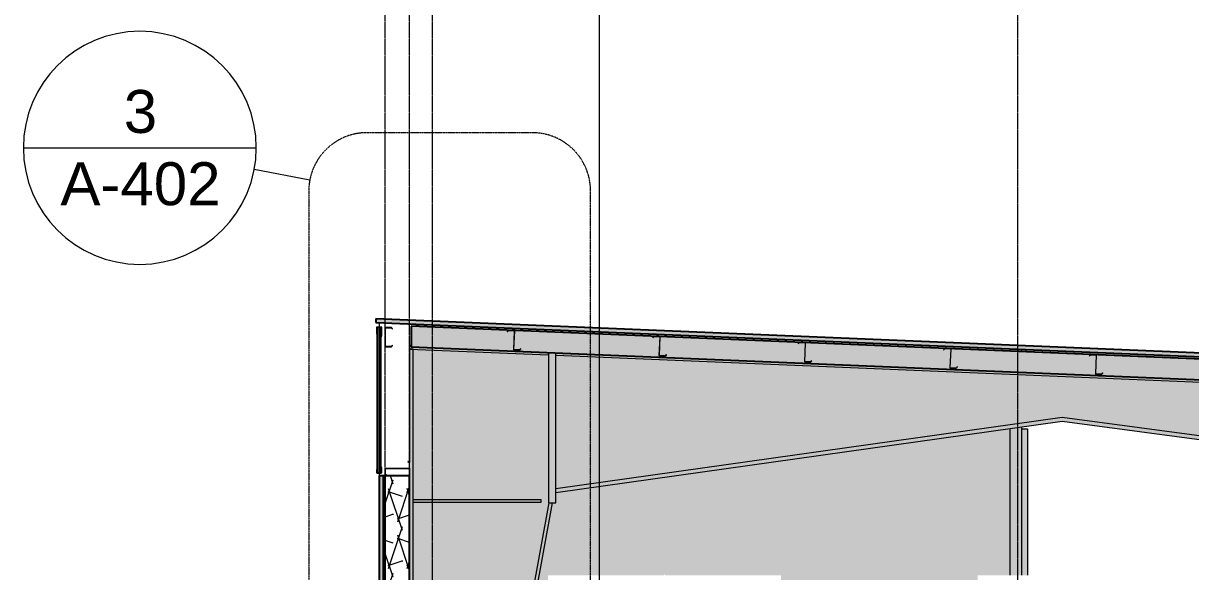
# Model space of a CAD drawing. Header units: inches. Extents: x -55396 to -733, y -290 to 853.
# Drawn here: x -17353.6 to -16872.5, y 295.5 to 521.4 of the extents above; entities that cross this region are included whole.
import ezdxf

# ---------------------------------------------------------------- set-up
doc = ezdxf.new("R2010")
doc.units = ezdxf.units.IN
doc.header["$MEASUREMENT"] = 0
doc.linetypes.add('Dash Dot 3_16_', pattern=[0.3125, 0.1875, -0.0625, 0, -0.0625])
doc.linetypes.add('Grid Line 1_2_', pattern=[0.875, 0.5, -0.125, 0.125, -0.125])
for name, color, linetype, lineweight in [('A-ANNO-SYMB', 150, 'Continuous', 9), ('A-CLNG', 13, 'Continuous', 9), ('A-CLNG-PATT', 13, 'Continuous', 25), ('A-GLAZ-CWMG', 51, 'Continuous', 9), ('A-ROOF', 132, 'Continuous', 9), ('A-WALL', 113, 'Continuous', 9), ('A-WALL-PATT', 111, 'Continuous', 25), ('G-ANNO-SYMB', 111, 'Continuous', 9), ('I-WALL', 2, 'Continuous', 9), ('L-SITE-WALL', 31, 'Continuous', 9), ('S-BEAM', 12, 'Continuous', 9), ('S-COLS', 52, 'Continuous', 9), ('S-GRID', 1, 'Continuous', 9)]:
    doc.layers.add(name, color=color, linetype=linetype, lineweight=lineweight)
doc.styles.add('Arial_1', font='arial.ttf', dxfattribs={"height": 17.703593})
pattern_1 = [(45, (22011.012, 102), (-19.007, 19.007), []), (45, (22011.012, 130.8), (-19.007, 19.007), [])]
pattern_2 = [(161.57, (22011.972, 102.96), (-7.6802237, -0.0009796), [0, -54.643, 6.067, 0]), (18.43, (22010.052, 102.96), (-7.6802237, 0.0009796), [0, -54.643, 6.067, 0]), (108.43, (22011.972, 102.96), (3.8382953, -19.20136532), [18.211, -42.499]), (71.57, (22010.052, 102.96), (3.8382953, 19.20136532), [18.211, -42.499])]

# ---------------------------------------------------------------- blocks, each defined once
blk = doc.blocks.new('Girt_C - 8_D-1162512-Section 1')
at = {"layer": 'S-BEAM'}
h = blk.add_hatch(dxfattribs=at)
h.set_pattern_fill('FP_20', color=256, style=0, pattern_type=2)
h.set_pattern_definition(pattern_1)
h.paths.add_polyline_path([(21126.86, 388.12), (21127.34, 388.7), (21127.26, 388.77), (21126.81, 388.23), (21124.49, 388.23), (21124.49, 388.12)], flags=0)
h.paths.add_polyline_path([(21124.41, 388.31), (21124.41, 395.93), (21124.3, 395.93), (21124.3, 388.31)], flags=0)
h.paths.add_polyline_path([(21127.26, 395.48), (21127.34, 395.55), (21126.86, 396.12), (21124.49, 396.12), (21124.49, 396.01), (21126.81, 396.01)], flags=0)
at = {"layer": 'S-BEAM', "lineweight": 15}
for p, q in [((21124.3, 395.93), (21124.3, 388.31)), ((21124.41, 388.31), (21124.41, 395.93)), ((21126.86, 396.12), (21124.49, 396.12)), ((21124.49, 396.01), (21126.81, 396.01)), ((21126.81, 396.01), (21127.26, 395.48)), ((21127.34, 395.55), (21126.86, 396.12)), ((21127.26, 395.48), (21127.34, 395.55)), ((21126.81, 388.23), (21124.49, 388.23)), ((21124.49, 388.12), (21126.86, 388.12)), ((21127.26, 388.77), (21126.81, 388.23)), ((21126.86, 388.12), (21127.34, 388.7)), ((21127.34, 388.7), (21127.26, 388.77))]:
    blk.add_line(p, q, dxfattribs=at)
for centre, radius, start, end in [((21124.49, 395.93), 0.188, 90, 180), ((21124.49, 395.93), 0.0782, 92.1227, 180), ((21124.49, 388.31), 0.188, 180, 270), ((21124.49, 388.31), 0.0782, 180, 266.9576)]:
    blk.add_arc(centre, radius, start, end, dxfattribs=at)
blk = doc.blocks.new('Rectangular Mullion - Profile_Polycarbonate_Upper and left-1149837-Section 1')
at = {"layer": 'A-GLAZ-CWMG'}
blk.add_hatch(color=256, dxfattribs=at).paths.add_polyline_path([(21122.85, 392.59), (21122.85, 396.22), (21120.72, 396.22), (21120.78, 396.15), (21122.79, 396.15), (21122.79, 392.66)], flags=0)
at = {"layer": 'A-GLAZ-CWMG', "lineweight": 13}
for p, q in [((21122.85, 396.22), (21120.72, 396.22)), ((21120.72, 396.22), (21120.72, 393.38)), ((21120.78, 393.44), (21120.78, 396.15)), ((21120.78, 396.15), (21122.79, 396.15)), ((21122.79, 396.15), (21122.79, 392.66)), ((21122.85, 392.59), (21122.85, 396.22)), ((21120.72, 393.38), (21120.85, 393.38)), ((21120.85, 393.44), (21120.78, 393.44)), ((21120.85, 393.38), (21120.85, 393.44)), ((21122.56, 392.84), (21122.49, 392.84)), ((21122.49, 392.84), (21122.49, 392.59)), ((21122.49, 392.59), (21122.85, 392.59)), ((21122.56, 392.66), (21122.56, 392.84)), ((21122.79, 392.66), (21122.56, 392.66))]:
    blk.add_line(p, q, dxfattribs=at)
blk = doc.blocks.new('Rectangular Mullion - Profile_Polycarbonate_Lower-1149838-Section 1')
at = {"layer": 'A-GLAZ-CWMG'}
blk.add_hatch(color=256, dxfattribs=at).paths.add_polyline_path([(21122.85, 336.19), (21122.79, 336.25), (21120.78, 336.25), (21120.72, 336.19)], flags=0)
at = {"layer": 'A-GLAZ-CWMG', "lineweight": 13}
for p, q in [((21120.85, 337.64), (21120.72, 337.64)), ((21120.72, 337.64), (21120.72, 336.19)), ((21120.78, 336.25), (21120.78, 337.58)), ((21120.78, 337.58), (21120.85, 337.58)), ((21120.85, 337.58), (21120.85, 337.64)), ((21122.85, 338.43), (21122.49, 338.43)), ((21122.49, 338.43), (21122.49, 338.18)), ((21122.49, 338.18), (21122.56, 338.18)), ((21122.56, 338.18), (21122.56, 338.37)), ((21122.56, 338.37), (21122.79, 338.37)), ((21122.79, 338.37), (21122.79, 336.25)), ((21122.85, 336.19), (21122.85, 338.43)), ((21120.72, 336.19), (21122.85, 336.19)), ((21122.79, 336.25), (21120.78, 336.25))]:
    blk.add_line(p, q, dxfattribs=at)
blk = doc.blocks.new('Girt_Z - 8_D-943826-Section 1')
at = {"layer": 'S-BEAM', "lineweight": 15}
for p, q in [((21175.08, 395), (21174.57, 394.44)), ((21174.65, 394.37), (21175.13, 394.88)), ((21177.44, 394.9), (21175.08, 395)), ((21175.13, 394.88), (21177.44, 394.79)), ((21177.51, 394.71), (21177.2, 387.09)), ((21177.31, 387.08), (21177.62, 394.7)), ((21174.57, 394.44), (21174.65, 394.37)), ((21179.7, 386.91), (21177.38, 387)), ((21177.38, 386.89), (21179.74, 386.79)), ((21180.17, 387.42), (21179.7, 386.91)), ((21179.74, 386.79), (21180.25, 387.35)), ((21180.25, 387.35), (21180.17, 387.42))]:
    blk.add_line(p, q, dxfattribs=at)
for centre, radius, start, end in [((21177.44, 394.71), 0.187, 357.6141, 87.6141), ((21177.44, 394.71), 0.0782, 357.6141, 85.4913), ((21177.38, 387.08), 0.188, 177.6141, 267.6141), ((21177.38, 387.08), 0.0782, 177.6141, 264.5717)]:
    blk.add_arc(centre, radius, start, end, dxfattribs=at)
blk = doc.blocks.new('Girt_Z - 8_D-V282-Section 1')
at = {"layer": 'S-BEAM'}
h = blk.add_hatch(dxfattribs=at)
h.set_pattern_fill('FP_20', color=256, style=0, pattern_type=2)
h.set_pattern_definition(pattern_1)
h.paths.add_polyline_path([(21239.69, 384.3), (21240.2, 384.85), (21240.11, 384.92), (21239.64, 384.41), (21237.33, 384.51), (21237.32, 384.4)], flags=0)
h.paths.add_polyline_path([(21237.25, 384.59), (21237.57, 392.2), (21237.46, 392.21), (21237.15, 384.59)], flags=0)
h.paths.add_polyline_path([(21234.6, 391.87), (21235.07, 392.39), (21237.39, 392.29), (21237.39, 392.4), (21235.03, 392.5), (21234.52, 391.94)], flags=0)
at = {"layer": 'S-BEAM', "lineweight": 15}
for p, q in [((21235.03, 392.5), (21234.52, 391.94)), ((21234.52, 391.94), (21234.6, 391.87)), ((21234.6, 391.87), (21235.07, 392.39)), ((21237.39, 392.4), (21235.03, 392.5)), ((21235.07, 392.39), (21237.39, 392.29)), ((21237.46, 392.21), (21237.15, 384.59)), ((21237.25, 384.59), (21237.57, 392.2)), ((21240.11, 384.92), (21239.64, 384.41)), ((21240.2, 384.85), (21240.11, 384.92)), ((21237.32, 384.4), (21239.69, 384.3)), ((21239.64, 384.41), (21237.33, 384.51)), ((21239.69, 384.3), (21240.2, 384.85))]:
    blk.add_line(p, q, dxfattribs=at)
for centre, radius, start, end in [((21237.38, 392.21), 0.187, 357.6141, 87.6141), ((21237.38, 392.21), 0.0782, 357.6141, 85.4913), ((21237.33, 384.58), 0.188, 177.6141, 267.6141), ((21237.33, 384.58), 0.0782, 177.6141, 264.5717)]:
    blk.add_arc(centre, radius, start, end, dxfattribs=at)
blk = doc.blocks.new('Girt_Z - 8_D-V283-Section 1')
at = {"layer": 'S-BEAM', "lineweight": 15}
for p, q in [((21294.98, 390), (21294.47, 389.45)), ((21294.55, 389.37), (21295.02, 389.89)), ((21297.34, 389.9), (21294.98, 390)), ((21295.02, 389.89), (21297.34, 389.79)), ((21297.41, 389.71), (21297.09, 382.09)), ((21297.2, 382.09), (21297.52, 389.71)), ((21294.47, 389.45), (21294.55, 389.37)), ((21299.59, 381.91), (21297.27, 382.01)), ((21297.27, 381.9), (21299.64, 381.8)), ((21300.06, 382.43), (21299.59, 381.91)), ((21299.64, 381.8), (21300.14, 382.35)), ((21300.14, 382.35), (21300.06, 382.43))]:
    blk.add_line(p, q, dxfattribs=at)
for centre, radius, start, end in [((21297.33, 389.71), 0.187, 357.6141, 87.6141), ((21297.33, 389.71), 0.0782, 357.6141, 85.4913), ((21297.28, 382.09), 0.188, 177.6141, 267.6141), ((21297.28, 382.09), 0.0782, 177.6141, 264.5717)]:
    blk.add_arc(centre, radius, start, end, dxfattribs=at)
blk = doc.blocks.new('Girt_Z - 8_D-V284-Section 1')
at = {"layer": 'S-BEAM'}
h = blk.add_hatch(dxfattribs=at)
h.set_pattern_fill('FP_20', color=256, style=0, pattern_type=2)
h.set_pattern_definition(pattern_1)
h.paths.add_polyline_path([(21359.59, 379.3), (21360.09, 379.86), (21360.01, 379.93), (21359.54, 379.41), (21357.22, 379.51), (21357.22, 379.4)], flags=0)
h.paths.add_polyline_path([(21357.15, 379.59), (21357.47, 387.21), (21357.36, 387.21), (21357.04, 379.6)], flags=0)
h.paths.add_polyline_path([(21354.5, 386.87), (21354.97, 387.39), (21357.29, 387.29), (21357.29, 387.4), (21354.92, 387.5), (21354.42, 386.95)], flags=0)
at = {"layer": 'S-BEAM', "lineweight": 15}
for p, q in [((21354.92, 387.5), (21354.42, 386.95)), ((21354.42, 386.95), (21354.5, 386.87)), ((21354.5, 386.87), (21354.97, 387.39)), ((21357.29, 387.4), (21354.92, 387.5)), ((21354.97, 387.39), (21357.29, 387.29)), ((21357.36, 387.21), (21357.04, 379.6)), ((21357.15, 379.59), (21357.47, 387.21)), ((21359.54, 379.41), (21357.22, 379.51)), ((21357.22, 379.4), (21359.59, 379.3)), ((21360.01, 379.93), (21359.54, 379.41)), ((21359.59, 379.3), (21360.09, 379.86)), ((21360.09, 379.86), (21360.01, 379.93))]:
    blk.add_line(p, q, dxfattribs=at)
for centre, radius, start, end in [((21357.28, 387.22), 0.187, 357.6141, 87.6141), ((21357.28, 387.22), 0.0782, 357.6141, 85.4913), ((21357.23, 379.59), 0.188, 177.6141, 267.6141), ((21357.23, 379.59), 0.0782, 177.6141, 264.5717)]:
    blk.add_arc(centre, radius, start, end, dxfattribs=at)
blk = doc.blocks.new('Girt_Z - 8_D-V285-Section 1')
at = {"layer": 'S-BEAM'}
h = blk.add_hatch(dxfattribs=at)
h.set_pattern_fill('FP_20', color=256, style=0, pattern_type=2)
h.set_pattern_definition(pattern_1)
h.paths.add_polyline_path([(21419.53, 376.8), (21420.04, 377.36), (21419.96, 377.43), (21419.49, 376.91), (21417.17, 377.01), (21417.17, 376.9)], flags=0)
h.paths.add_polyline_path([(21417.1, 377.09), (21417.42, 384.71), (21417.31, 384.72), (21416.99, 377.1)], flags=0)
h.paths.add_polyline_path([(21414.45, 384.38), (21414.92, 384.89), (21417.23, 384.8), (21417.24, 384.91), (21414.87, 385), (21414.37, 384.45)], flags=0)
at = {"layer": 'S-BEAM', "lineweight": 15}
for p, q in [((21414.87, 385), (21414.37, 384.45)), ((21414.45, 384.38), (21414.92, 384.89)), ((21417.24, 384.91), (21414.87, 385)), ((21414.92, 384.89), (21417.23, 384.8)), ((21414.37, 384.45), (21414.45, 384.38)), ((21417.31, 384.72), (21416.99, 377.1)), ((21417.1, 377.09), (21417.42, 384.71)), ((21419.49, 376.91), (21417.17, 377.01)), ((21417.17, 376.9), (21419.53, 376.8)), ((21419.96, 377.43), (21419.49, 376.91)), ((21419.53, 376.8), (21420.04, 377.36)), ((21420.04, 377.36), (21419.96, 377.43))]:
    blk.add_line(p, q, dxfattribs=at)
for centre, radius, start, end in [((21417.23, 384.72), 0.187, 357.6141, 87.6141), ((21417.23, 384.72), 0.0782, 357.6141, 85.4913), ((21417.18, 377.09), 0.188, 177.6141, 267.6141), ((21417.18, 377.09), 0.0782, 177.6141, 264.5717)]:
    blk.add_arc(centre, radius, start, end, dxfattribs=at)
blk = doc.blocks.new('columns and girder2 - one-1108489-Section 1')
at = {"layer": 'S-BEAM'}
h = blk.add_hatch(color=256, dxfattribs=at)
h.paths.add_polyline_path([(22302.33, 296.54), (22302.33, 298.06), (22123.34, 329.96), (22009.3, 321.86), (22009.24, 320.37), (22123.26, 328.45), (22297.96, 297.32)], flags=0)
h.paths.add_polyline_path([(22006.23, 320.29), (22006.29, 321.79), (21643.96, 326.95), (21643.9, 325.46), (22006.07, 320.29)], flags=0)
h.paths.add_polyline_path([(21640.9, 325.67), (21640.96, 327.17), (21403.33, 358.96), (21194.62, 329.61), (21194.62, 328.11), (21403.33, 357.45), (21640.73, 325.69)], flags=0)
h.paths.add_polyline_path([(22359.55, 336.13), (22359.55, 337.14), (22305.33, 339.4), (22305.33, 338.39), (22359.15, 336.15)], flags=0)
h.paths.add_polyline_path([(22302.33, 338.52), (22302.33, 339.52), (22010.54, 351.68), (22010.58, 350.67), (22259.23, 340.31)], flags=0)
h.paths.add_polyline_path([(22007.5, 350.8), (22007.54, 351.8), (21645.62, 366.88), (21645.67, 365.88), (22006.07, 350.86)], flags=0)
h.paths.add_polyline_path([(21642.58, 366.01), (21642.62, 367.01), (21194.62, 385.67), (21194.62, 384.67), (21640.73, 366.09)], flags=0)
h.paths.add_polyline_path([(21191.62, 384.8), (21191.62, 385.8), (21135.05, 388.16), (21135.05, 388.66), (21134.3, 388.69), (21134.3, 387.19), (21174.68, 385.5)], flags=0)
h = blk.add_hatch(color=256, dxfattribs=at)
h.paths.add_polyline_path([(21155.3, -6), (21155.3, -6), (21153.8, -6)], flags=0)
h.paths.add_polyline_path([(22359.55, -6), (22359.55, -6), (22358.05, -6)], flags=0)
h.paths.add_polyline_path([(21135.8, -6), (21135.8, -6), (21134.3, -6)], flags=0)
h.paths.add_polyline_path([(22358.08, 0), (22359.55, 0), (22359.55, 98.25), (22358.8, 98.25), (22358.8, 194.5), (22359.55, 194.5), (22359.55, 336.13), (22358.44, 336.15), (22358.44, 335.8), (22358.05, 335.8), (22358.05, 324.3), (22358.44, 324.3), (22358.44, 323.95), (22358.05, 323.95), (22358.05, 0)], flags=0)
h.paths.add_polyline_path([(22340.05, 0), (22340.05, 119), (22305.31, 294.08), (22303.8, 294.08), (22338.55, 118.85), (22338.55, 0), (22339.98, 0)], flags=0)
h.paths.add_polyline_path([(21155.3, 0), (21155.3, 118.86), (21193.29, 323.84), (21191.77, 323.84), (21153.8, 119), (21153.87, 0)], flags=0)
h.paths.add_polyline_path([(21135.05, 0), (21135.8, 0), (21135.8, 387.12), (21134.3, 387.19), (21134.3, 146.25), (21135.05, 146.25), (21135.05, 37.38)], flags=0)
h = blk.add_hatch(color=256, dxfattribs=at)
h.paths.add_polyline_path([(22358.05, -6), (22358.05, -6), (22340.05, -6)], flags=0)
h.paths.add_polyline_path([(22357.19, 0), (22358.05, 0), (22358.05, 285.6), (22307.55, 285.6), (22307.55, 286.6), (22358.05, 286.6), (22358.05, 323.95), (22354.43, 323.95), (22354.43, 324.3), (22355.79, 324.3), (22356.19, 324.53), (22356.32, 324.83), (22356.24, 335.46), (22356.16, 335.65), (22355.79, 335.8), (22354.43, 335.8), (22354.43, 336.15), (22358.05, 336.2), (22305.33, 338.39), (22305.33, 294.08), (22340.05, 118.85), (22340.05, 0)], flags=0)
h.paths.add_polyline_path([(21153.8, 0), (21153.8, 119), (21191.77, 323.84), (21191.62, 323.84), (21191.62, 384.8), (21135.8, 387.12), (21135.8, 325.09), (21188.62, 325.09), (21188.62, 324.09), (21135.8, 324.09), (21135.8, 0), (21136.67, 0)], flags=0)
h.paths.add_polyline_path([(22302.33, 298.06), (22302.33, 338.52), (22010.5, 350.68), (22009.3, 321.88), (22123.34, 329.96), (22297.96, 298.84)], flags=0)
h.paths.add_polyline_path([(22006.29, 321.79), (22007.5, 350.8), (21645.58, 365.88), (21643.96, 326.96), (22006.07, 321.79)], flags=0)
h.paths.add_polyline_path([(22358.05, 324.3), (22358.02, 335.8), (22357.08, 335.8), (22356.71, 335.65), (22356.55, 335.12), (22356.63, 324.65), (22356.71, 324.46), (22357.08, 324.3)], flags=0)
h.paths.add_polyline_path([(21640.96, 327.17), (21642.58, 366.01), (21194.62, 384.59), (21194.62, 329.63), (21403.33, 358.96), (21640.73, 327.2)], flags=0)
h = blk.add_hatch(color=256, dxfattribs=at)
h.paths.add_polyline_path([(22302.33, 294.08), (22305.33, 294.08), (22305.33, 339.4), (22302.33, 339.52), (22302.33, 310.89)], flags=0)
h.paths.add_polyline_path([(22009.06, 316.25), (22010.54, 351.68), (22007.54, 351.8), (22006.07, 316.38)], flags=0)
h.paths.add_polyline_path([(21643.73, 321.47), (21645.62, 366.88), (21642.62, 367.01), (21640.73, 321.59)], flags=0)
h.paths.add_polyline_path([(21191.62, 323.84), (21194.62, 323.84), (21194.62, 385.67), (21191.62, 385.8), (21191.62, 336.59)], flags=0)
h = blk.add_hatch(color=256, dxfattribs=at)
h.paths.add_polyline_path([(22358.05, 285.6), (22358.05, 286.6), (22307.55, 286.6), (22307.55, 285.6), (22336.69, 285.6)], flags=0)
h.paths.add_polyline_path([(21174.68, 324.09), (21188.62, 324.09), (21188.62, 325.09), (21135.8, 325.09), (21135.8, 324.09)], flags=0)
for p, q in [((21134.3, 388.69), (21134.3, 387.19)), ((21135.05, 388.66), (21134.3, 388.69)), ((21134.3, 387.19), (21134.3, 340.5)), ((21135.8, 387.12), (21134.3, 387.19)), ((21134.3, 387.19), (21191.62, 384.8)), ((21135.8, 0), (21135.8, 387.12)), ((21191.62, 385.8), (21191.62, 323.84)), ((21194.62, 323.84), (21194.62, 385.67)), ((21194.62, 384.67), (21642.58, 366.01)), ((21403.33, 358.96), (21194.62, 329.63)), ((21194.62, 328.11), (21403.33, 357.45)), ((21640.96, 327.17), (21403.33, 358.96)), ((21403.33, 357.45), (21640.9, 325.67)), ((21134.3, 338.13), (21134.3, 335)), ((21188.62, 325.09), (21135.8, 325.09)), ((21135.8, 324.09), (21188.62, 324.09)), ((21191.77, 323.84), (21153.8, 119)), ((21155.3, 118.86), (21193.29, 323.84)), ((21188.62, 324.09), (21188.62, 325.09)), ((21191.62, 323.84), (21194.62, 323.84))]:
    blk.add_line(p, q, dxfattribs=at)
blk = doc.blocks.new('Girt_Z - 10_D-V340-Section 1')
at = {"layer": 'S-BEAM', "lineweight": 15}
for p, q in [((21124.3, 337.87), (21124.3, 335.5)), ((21124.41, 335.55), (21124.41, 337.87)), ((21134.12, 338.05), (21124.49, 338.05)), ((21124.49, 337.95), (21134.12, 337.95)), ((21133.73, 340.98), (21133.66, 340.9)), ((21133.66, 340.9), (21134.19, 340.45)), ((21134.3, 340.5), (21133.73, 340.98)), ((21134.19, 340.45), (21134.19, 338.13)), ((21134.3, 338.13), (21134.3, 340.5)), ((21124.3, 335.5), (21124.88, 335.02)), ((21124.95, 335.1), (21124.41, 335.55)), ((21124.88, 335.02), (21124.95, 335.1))]:
    blk.add_line(p, q, dxfattribs=at)
for centre, radius, start, end in [((21124.49, 337.87), 0.188, 90, 180), ((21124.49, 337.87), 0.0782, 90, 177.8773), ((21134.12, 338.13), 0.188, 270, 0), ((21134.12, 338.13), 0.0782, 270, 356.9576)]:
    blk.add_arc(centre, radius, start, end, dxfattribs=at)
blk = doc.blocks.new('Section - Callout Head-19020-Section 1')
at = {"layer": 'A-ANNO-SYMB'}
blk.add_line((22472.78, 464.27), (22568.78, 464.27), dxfattribs=at)
for start, end in [(0, 180), (180, 360)]:
    blk.add_arc((22520.78, 464.27), 48, start, end, dxfattribs=at)

msp = doc.modelspace()

# ---------------------------------------------------------------- hatches: boundary and pattern name
at = {"layer": 'A-CLNG-PATT', "lineweight": 9}
h = msp.add_hatch(dxfattribs=at)
h.set_pattern_fill('FP_22', color=256, style=0, pattern_type=2)
h.set_pattern_definition(pattern_2)
h.paths.add_polyline_path([(-15956.21, 336.59), (-15956.21, 345.1), (-17193.72, 396.66), (-17193.72, 388.16), (-16069.55, 341.32)], flags=0)
at = {"layer": 'A-ROOF'}
msp.add_hatch(color=256, dxfattribs=at).paths.add_polyline_path([(-15892.97, 343.42), (-15892.97, 344.92), (-17208.32, 399.73), (-17208.32, 398.23), (-15914.61, 344.32)], flags=0)
at = {"layer": 'A-WALL-PATT', "lineweight": 9, "transparency": 33554649}
msp.add_hatch(color=256, dxfattribs=at).paths.add_polyline_path([(-17207.85, 336.25), (-17206.28, 336.25), (-17206.28, 396.15), (-17207.85, 396.15), (-17207.85, 389.03)], flags=0)
at = {"layer": 'A-WALL-PATT', "lineweight": 9}
h = msp.add_hatch(dxfattribs=at)
h.set_pattern_fill('FP_24', color=256, style=0, pattern_type=2)
h.set_pattern_definition([(0, (22011.012, 102), (0, 24), []), (90, (22011.012, 102), (-24, 1e-15), [])])
h.paths.add_polyline_path([(-17204.47, 146.25), (-17204.47, 335), (-17205.47, 335), (-17205.47, 146.25)], flags=0)
h = msp.add_hatch(dxfattribs=at)
h.set_pattern_fill('FP_22', color=256, style=0, pattern_type=2)
h.set_pattern_definition(pattern_2)
h.paths.add_polyline_path([(-17194.47, 146.25), (-17194.47, 335), (-17204.47, 335), (-17204.47, 146.25)], flags=0)
at = {"layer": 'I-WALL', "lineweight": 5}
h = msp.add_hatch(color=256, dxfattribs=at)
h.paths.add_polyline_path([(-16945.9, 240), (-16942.22, 240), (-16942.22, 250), (-16946.97, 250), (-16946.97, 240)], flags=0)
h.paths.add_polyline_path([(-16946.97, 278), (-16942.22, 278), (-16942.22, 280.66), (-16946.97, 280.59), (-16946.97, 278.6)], flags=0)
h.paths.add_polyline_path([(-16946.97, 280.9), (-16942.22, 281.05), (-16942.22, 290.5), (-16946.97, 290.5), (-16946.97, 280.94)], flags=0)
h.paths.add_polyline_path([(-16942.22, 294), (-16942.22, 355.09), (-16946.97, 354.42), (-16946.97, 294), (-16945.9, 294)], flags=0)
h.paths.add_polyline_path([(-16942.22, 386.18), (-16942.22, 387.14), (-16946.97, 387.34), (-16946.97, 386.38)], flags=0)
h = msp.add_hatch(color=256, dxfattribs=at)
h.paths.add_polyline_path([(-17151.02, 240), (-17150.75, 240), (-17150.95, 240.37)], flags=0)
h.paths.add_polyline_path([(-17037.89, 240), (-16988.72, 240), (-16975.49, 250), (-17056.74, 250), (-17049.46, 240), (-17047.57, 240)], flags=0)
h.paths.add_polyline_path([(-17091.34, 281.37), (-17091.34, 282.95), (-17091.15, 282.86), (-17091.04, 281.73), (-17091.19, 281.55)], flags=0)
h.paths.add_polyline_path([(-17091.34, 281.37), (-17090.94, 281.67), (-17090.96, 281.58), (-17091.15, 281.48)], flags=0)
h.paths.add_polyline_path([(-17148.64, 240), (-17089.66, 240), (-17089.7, 242.51), (-17089.91, 250), (-17136.84, 250), (-17136.84, 278), (-17090.71, 278), (-17090.79, 280.92), (-17090.67, 281.37), (-17091.15, 281.43), (-17090.61, 281.58), (-17090.54, 281.83), (-17090.21, 281.83), (-17090.21, 281.99), (-17089.78, 281.99), (-17089.72, 284.83), (-17089.98, 285.02), (-17090.22, 285.42), (-17090.22, 285.89), (-17090.09, 286.3), (-17090.09, 289.69), (-17089.58, 289.69), (-17089.58, 290.5), (-17090.22, 290.5), (-17090.22, 289.81), (-17090.41, 289.81), (-17090.41, 290.5), (-17137.34, 290.56), (-17137.34, 294), (-17089.55, 294.01), (-17089.52, 294.26), (-17089.34, 294.44), (-17089.1, 294.19), (-17089.09, 294), (-17041.34, 293.94), (-17041.34, 290.5), (-17088.28, 290.5), (-17088.28, 289.81), (-17088.47, 289.81), (-17088.47, 290.5), (-17089.1, 290.5), (-17089.1, 289.69), (-17088.59, 289.69), (-17088.56, 286.11), (-17088.44, 285.66), (-17088.56, 285.2), (-17088.92, 284.86), (-17088.91, 284.78), (-17088.91, 281.99), (-17088.48, 281.99), (-17088.48, 281.55), (-17087.7, 281.48), (-17087.17, 281.37), (-17083.66, 281.37), (-17083.66, 282.87), (-17083.53, 282.87), (-17083.53, 282.31), (-17081.84, 282.22), (-17081.84, 281.94), (-17083.53, 281.94), (-17083.47, 281.37), (-17083.03, 281.37), (-17083.03, 278), (-17079.58, 278.04), (-17080.67, 280.87), (-17080.56, 281.09), (-17080.8, 281.45), (-17080.43, 281.71), (-17080.13, 281.41), (-17079.92, 281.62), (-17076.73, 280.26), (-17076.22, 279.69), (-17075.97, 278.93), (-16942.22, 281.05), (-16942.22, 290.5), (-16960.34, 290.56), (-16960.34, 294), (-16942.22, 294), (-16942.22, 355.09), (-17134.15, 328.11), (-17134.15, 323.84), (-17135.48, 323.84), (-17150.39, 243.37), (-17149.25, 241.17)], flags=0)
h.paths.add_polyline_path([(-17049.85, 240), (-17057.12, 250), (-17083.03, 250), (-17083.03, 240), (-17052.41, 240)], flags=0)
h.paths.add_polyline_path([(-16988.31, 240), (-16942.22, 240), (-16942.22, 250), (-16975.07, 250), (-16984.98, 242.51)], flags=0)
h.paths.add_polyline_path([(-16942.22, 278), (-16942.22, 280.66), (-17075.98, 278.6), (-17076.03, 278), (-16945.9, 278)], flags=0)
h.paths.add_polyline_path([(-17077.88, 278.47), (-17077.92, 278.53), (-17078.02, 278.62), (-17077.92, 278.48)], flags=0)
h.paths.add_polyline_path([(-17078.06, 278.9), (-17077.91, 278.99), (-17077.99, 278.99), (-17078.06, 278.92)], flags=0)
h.paths.add_polyline_path([(-17077.67, 278.93), (-17077.76, 279.02), (-17077.67, 278.93)], flags=0)
h.paths.add_polyline_path([(-17087.34, 281.37), (-17087.69, 281.83), (-17087.53, 282.88), (-17087.34, 282.95), (-17087.34, 281.58)], flags=0)
h.paths.add_polyline_path([(-17087.34, 281.37), (-17087.75, 281.67), (-17087.66, 281.67), (-17087.53, 281.55)], flags=0)
h.paths.add_polyline_path([(-17081.84, 283.07), (-17083.53, 283.16), (-17083.53, 283.43), (-17081.84, 283.34), (-17081.84, 283.09)], flags=0)
h.paths.add_polyline_path([(-17088.85, 285.73), (-17088.91, 285.81), (-17088.86, 285.73)], flags=0)
at = {"layer": 'L-SITE-WALL'}
msp.add_hatch(color=256, dxfattribs=at).paths.add_polyline_path([(-17205.47, 146.25), (-17205.47, 335), (-17206.97, 335), (-17206.97, 146.25)], flags=0)
at = {"layer": 'S-COLS', "lineweight": 5}
h = msp.add_hatch(color=256, dxfattribs=at)
h.paths.add_polyline_path([(-16939.74, 0), (-16939.72, 0), (-16939.74, 4)], flags=0)
h.paths.add_polyline_path([(-16947.72, 32.5), (-16947.7, 32.5), (-16947.72, 32.5)], flags=0)
h.paths.add_polyline_path([(-16939.74, 37.12), (-16939.72, 37.12), (-16939.72, 250), (-16942.22, 250), (-16942.22, 240), (-16939.74, 240), (-16939.74, 37.12)], flags=0)
h.paths.add_polyline_path([(-16942.22, 278), (-16939.72, 278), (-16939.72, 280.7), (-16942.22, 280.66), (-16942.22, 278.6)], flags=0)
h.paths.add_polyline_path([(-16942.22, 280.97), (-16939.72, 281.09), (-16939.72, 290.5), (-16942.22, 290.5), (-16942.22, 280.98)], flags=0)
h.paths.add_polyline_path([(-16941.06, 294), (-16939.72, 294), (-16939.72, 354.31), (-16942.22, 354.31), (-16942.22, 294)], flags=0)

# ---------------------------------------------------------------- linework, layer by layer
at = {"layer": 'A-ANNO-SYMB', "linetype": 'Dash Dot 3_16_'}
for p, q in [((-17143.85, 476.37), (-17211.99, 476.37)), ((-17235.99, 452.37), (-17235.99, -12.43)), ((-17119.85, -12.43), (-17119.85, 452.37))]:
    msp.add_line(p, q, dxfattribs=at)
at = {"layer": 'A-ANNO-SYMB'}
msp.add_line((-17235.57, 456.85), (-17258.46, 461.19), dxfattribs=at)
at = {"layer": 'A-ANNO-SYMB', "linetype": 'Dash Dot 3_16_'}
for centre, start, end in [((-17211.99, 452.37), 90, 180), ((-17143.85, 452.37), 0, 90)]:
    msp.add_arc(centre, 24, start, end, dxfattribs=at)
at = {"layer": 'A-CLNG', "lineweight": 25}
for p, q in [((-15956.21, 345.1), (-17193.72, 396.66)), ((-17193.72, 396.66), (-17193.72, 388.16)), ((-17193.72, 388.16), (-15956.21, 336.59))]:
    msp.add_line(p, q, dxfattribs=at)
at = {"layer": 'A-ROOF', "lineweight": 25}
for p, q in [((-15892.97, 344.92), (-17208.32, 399.73)), ((-17208.32, 399.73), (-17208.32, 398.23)), ((-17208.32, 398.23), (-15892.97, 343.42))]:
    msp.add_line(p, q, dxfattribs=at)
at = {"layer": 'A-WALL', "lineweight": 25}
for p, q in [((-17207.85, 396.15), (-17207.85, 336.25)), ((-17206.28, 396.15), (-17207.85, 396.15)), ((-17206.28, 336.25), (-17206.28, 396.15)), ((-17207.85, 336.25), (-17206.28, 336.25))]:
    msp.add_line(p, q, dxfattribs=at)
at = {"layer": 'A-WALL'}
for p, q in [((-17205.47, 335), (-17205.47, 0)), ((-17204.47, 335), (-17204.47, 0))]:
    msp.add_line(p, q, dxfattribs=at)
at = {"layer": 'G-ANNO-SYMB'}
msp.add_line((-17116.25, 737.16), (-17116.25, -79.66), dxfattribs=at)
at = {"layer": 'I-WALL'}
for p, q in [((-16946.97, 386.38), (-16946.97, 387.34)), ((-16942.22, 387.14), (-16942.22, 386.18)), ((-16946.97, 294), (-16946.97, 354.42)), ((-16942.22, 355.09), (-16942.22, 294))]:
    msp.add_line(p, q, dxfattribs=at)
at = {"layer": 'L-SITE-WALL'}
for p, q in [((-17206.97, 398.17), (-17206.97, 396.22)), ((-17206.97, 396.15), (-17206.97, 336.25)), ((-17206.97, 336.19), (-17206.97, 335))]:
    msp.add_line(p, q, dxfattribs=at)
at = {"layer": 'L-SITE-WALL', "lineweight": 25}
for p, q in [((-17206.97, 335), (-17206.97, 0)), ((-17194.47, 335), (-17206.97, 335)), ((-17194.47, 146.25), (-17194.47, 335))]:
    msp.add_line(p, q, dxfattribs=at)
at = {"layer": 'S-COLS'}
for p, q in [((-16942.22, 354.31), (-16939.72, 354.31)), ((-16939.72, 354.31), (-16939.72, 294))]:
    msp.add_line(p, q, dxfattribs=at)
at = {"layer": 'S-GRID', "linetype": 'Grid Line 1_2_'}
for p, q in [((-17204.47, -132), (-17204.47, 648.66)), ((-17194.47, -132), (-17194.47, 648.66)), ((-17184.97, -132), (-17184.97, 648.66)), ((-16943.72, -132), (-16943.72, 648.66)), ((-16943.72, -132), (-16943.72, 648.66))]:
    msp.add_line(p, q, dxfattribs=at)

# ---------------------------------------------------------------- block references
at = {"layer": 'A-ANNO-SYMB'}
msp.add_blockref('Section - Callout Head-19020-Section 1', (-39826.4, 5.86), dxfattribs=at)
at = {"layer": 'A-GLAZ-CWMG'}
for name in ['Rectangular Mullion - Profile_Polycarbonate_Upper and left-1149837-Section 1', 'Rectangular Mullion - Profile_Polycarbonate_Lower-1149838-Section 1']:
    msp.add_blockref(name, (-38328.77, 0), dxfattribs=at)
at = {"layer": 'S-BEAM'}
for name in ['Girt_C - 8_D-1162512-Section 1', 'Girt_Z - 8_D-943826-Section 1', 'Girt_Z - 8_D-V282-Section 1', 'Girt_Z - 8_D-V283-Section 1', 'columns and girder2 - one-1108489-Section 1', 'Girt_Z - 8_D-V284-Section 1', 'Girt_Z - 8_D-V285-Section 1', 'Girt_Z - 10_D-V340-Section 1']:
    msp.add_blockref(name, (-38328.77, 0), dxfattribs=at)

# ---------------------------------------------------------------- texts
at = {"layer": 'A-ANNO-SYMB', "attachment_point": 2, "line_spacing_factor": 0.938532, "style": 'Arial_1'}
for s, insert, char_height, width in [('3', (-17305.34, 493.96), 17.7, 16.416), ('A-402', (-17305.34, 464.19), 17.704, 78.624)]:
    msp.add_mtext(s, dxfattribs=dict(at, insert=insert, char_height=char_height, width=width))

doc.saveas('drawing.dxf')
